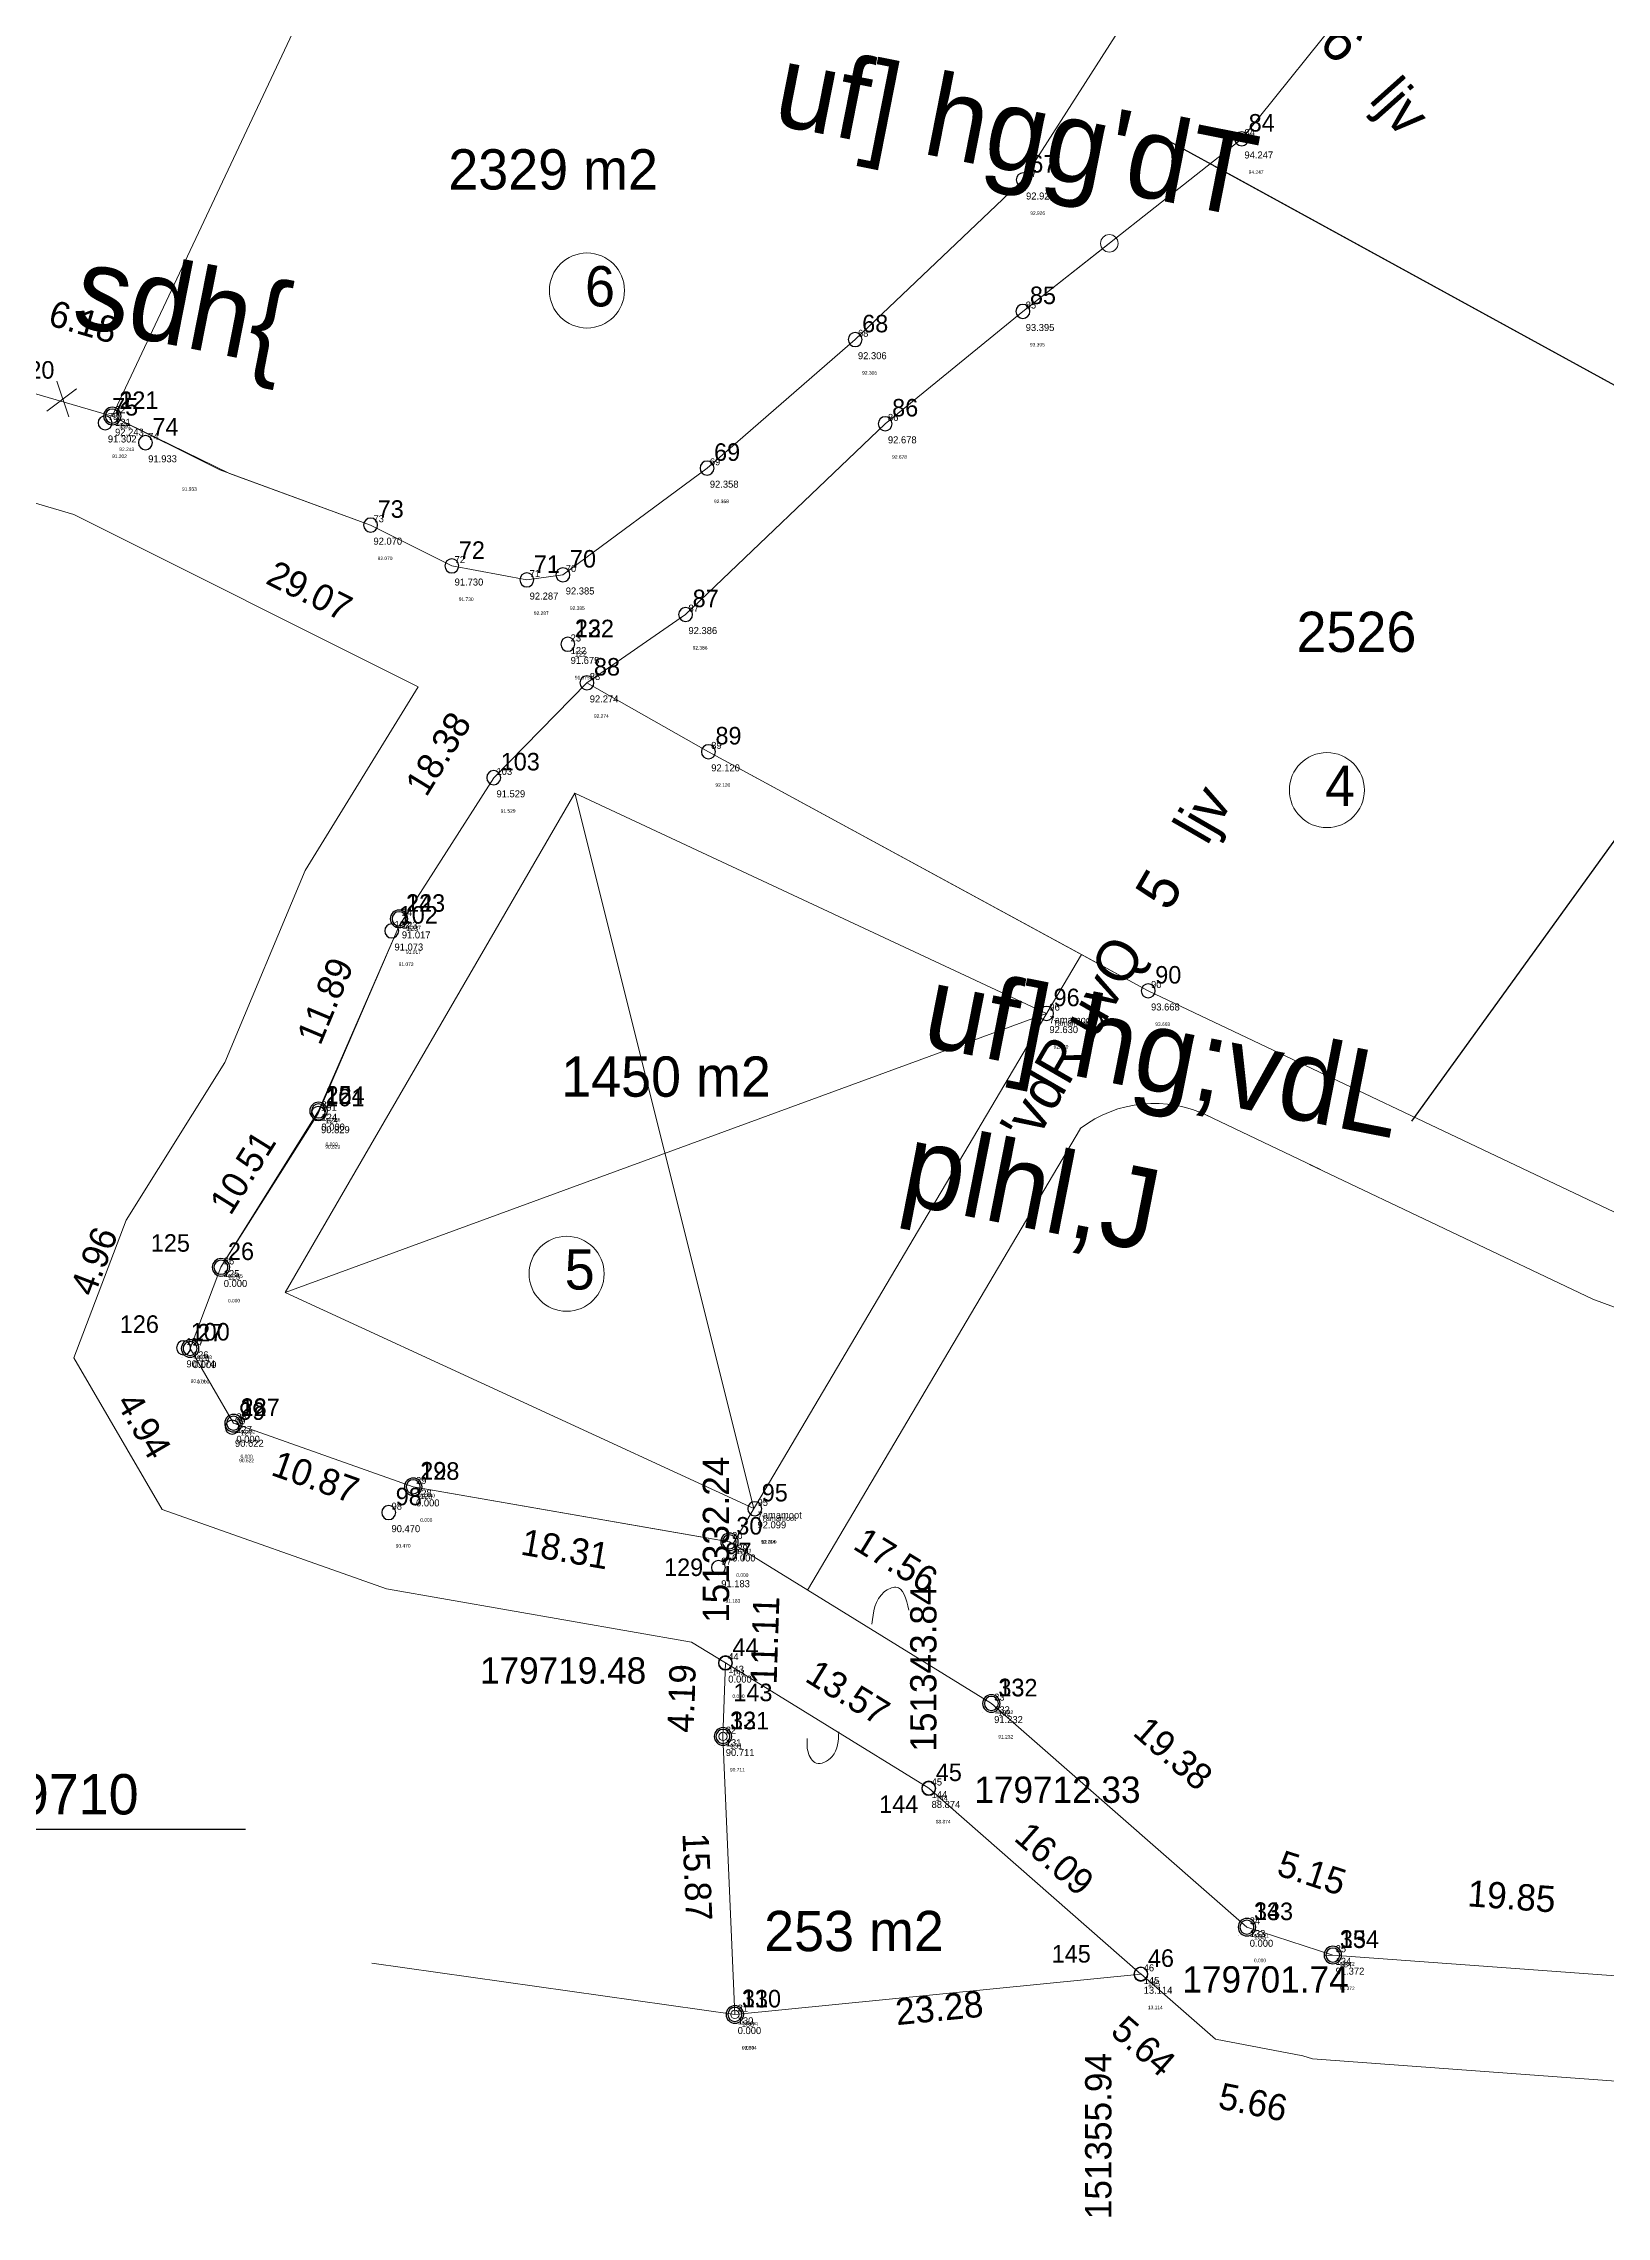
# Model space of a CAD drawing. Header units: metres. Extents: x 151242 to 151572, y 179622 to 180002.
# Drawn here: x 151293.3 to 151382.5, y 179687.9 to 179811.9 of the extents above; entities that cross this region are included whole.
import ezdxf

# ---------------------------------------------------------------- set-up
doc = ezdxf.new("R2010")
doc.units = ezdxf.units.M
doc.layers.get('0').update_dxf_attribs({"linetype": 'CONTINUOUS'})
for name, color, linetype in [('121', 7, 'CONTINUOUS'), ('122', 7, 'CONTINUOUS'), ('123', 7, 'CONTINUOUS'), ('124', 7, 'CONTINUOUS'), ('125', 7, 'CONTINUOUS'), ('126', 7, 'CONTINUOUS'), ('127', 7, 'CONTINUOUS'), ('128', 7, 'CONTINUOUS'), ('129', 7, 'CONTINUOUS'), ('130', 7, 'CONTINUOUS'), ('131', 7, 'CONTINUOUS'), ('132', 7, 'CONTINUOUS'), ('133', 7, 'CONTINUOUS'), ('134', 7, 'CONTINUOUS'), ('143', 7, 'CONTINUOUS'), ('144', 7, 'CONTINUOUS'), ('145', 7, 'CONTINUOUS'), ('7amamoot', 7, 'CONTINUOUS'), ('DIM', 12, 'CONTINUOUS'), ('DIM6', 2, 'CONTINUOUS'), ('FRAME', 7, 'CONTINUOUS'), ('LINE', 3, 'CONTINUOUS'), ('Point_Codes', 7, 'CONTINUOUS'), ('Point_Elevations', 7, 'CONTINUOUS'), ('Point_Names', 7, 'CONTINUOUS'), ('TEXT', 6, 'CONTINUOUS')]:
    doc.layers.add(name, color=color, linetype=linetype)
doc.styles.add('F1', font='f1.shx', dxfattribs={"height": 0.5})
doc.styles.add('MONOTEXT', font='txt')

# ---------------------------------------------------------------- blocks, each defined once
blk = doc.blocks.new('CIRCLE', base_point=(100, 100))
at = {"color": 0}
for start, end in [(90, 270), (270, 90)]:
    blk.add_arc((100, 100), 100, start, end, dxfattribs=at)
at = {"flags": 1}
for tag in ['NAME', 'FEATURE_CODE']:
    blk.add_attdef(tag, (0, 0), '', height=1, dxfattribs=at)

msp = doc.modelspace()

# ---------------------------------------------------------------- linework, layer by layer
at = {"color": 7}
msp.add_line((151285, 179710), (151304.86, 179710), dxfattribs=at)
for centre, start, end in [((151297.26, 179790.61, 92.24), 90, 270), ((151297.26, 179790.61, 92.24), 270, 90), ((151313.62, 179761.93, 91.02), 90, 270), ((151313.62, 179761.93, 91.02), 270, 90), ((151309.03, 179750.97, 91.34), 90, 270), ((151309.03, 179750.97, 91.34), 270, 90), ((151303.46, 179742.05, 90.45), 90, 270), ((151303.46, 179742.05, 90.45), 270, 90), ((151301.7, 179737.42, 90.8), 90, 270), ((151301.7, 179737.42, 90.8), 270, 90), ((151304.18, 179733.16, 90.88), 90, 270), ((151304.18, 179733.16, 90.88), 270, 90), ((151314.43, 179729.53, 91.44), 90, 270), ((151314.43, 179729.53, 91.44), 270, 90), ((151332.47, 179726.39, 91.37), 90, 270), ((151332.47, 179726.39, 91.37), 270, 90), ((151347.41, 179717.17, 91.23), 90, 270), ((151347.41, 179717.17, 91.23), 270, 90), ((151332.1, 179715.29, 90.71), 90, 270), ((151332.1, 179715.29, 90.71), 270, 90), ((151361.99, 179704.41, 91.22), 90, 270), ((151361.99, 179704.41, 91.22), 270, 90), ((151366.89, 179702.82, 91.37), 90, 270), ((151366.89, 179702.82, 91.37), 270, 90), ((151332.78, 179699.43, 90.54), 90, 270), ((151332.78, 179699.43, 90.54), 270, 90)]:
    msp.add_arc(centre, 0.5, start, end, dxfattribs=at)
at = {"layer": 'DIM', "color": 7, "lineweight": 0}
for p, q in [((151297.26, 179790.61), (151291.33, 179792.34)), ((151303.39, 179787.54), (151297.26, 179790.61)), ((151309.03, 179750.97), (151313.62, 179761.53)), ((151303.46, 179742.05), (151309.03, 179750.97)), ((151301.7, 179737.42), (151303.46, 179742.05)), ((151304.18, 179733.16), (151301.7, 179737.42)), ((151314.43, 179729.53), (151304.18, 179733.16)), ((151332.47, 179726.39), (151314.43, 179729.53)), ((151347.41, 179717.17), (151332.47, 179726.39)), ((151332.1, 179715.29), (151332.24, 179719.48)), ((151343.84, 179712.33), (151332.24, 179719.48)), ((151347.41, 179717.17, 91.23), (151361.99, 179704.41)), ((151332.78, 179699.43), (151332.1, 179715.29)), ((151343.84, 179712.33, 88.87), (151355.94, 179701.73, 13.11)), ((151366.89, 179702.82), (151361.99, 179704.41)), ((151361.99, 179704.41), (151361.99, 179704.41)), ((151361.99, 179704.41), (151361.99, 179704.41)), ((151366.89, 179702.82), (151366.4, 179702.77)), ((151386.69, 179701.37), (151366.89, 179702.82)), ((151355.94, 179701.73), (151332.78, 179699.43))]:
    msp.add_line(p, q, dxfattribs=at)
at = {"layer": 'DIM6', "color": 7, "lineweight": 0}
for p, q in [((151319.72, 179838.41, 91.3), (151297.26, 179790.61, 91.3)), ((151349.23, 179804.08, 91.3), (151358.95, 179819.29, 91.3)), ((151349.23, 179804.08, 91.3), (151358.95, 179819.29, 91.3)), ((151371.21, 179818.26, 94.25), (151361.69, 179806.42, 94.25)), ((151368.94, 179815.44, 94.25), (151361.69, 179806.42, 94.25)), ((151361.69, 179806.42, 94.25), (151349.21, 179796.58, 93.4)), ((151361.69, 179806.42, 94.25), (151349.21, 179796.58, 94.25)), ((151339.64, 179794.97, 91.3), (151349.23, 179804.08, 91.3)), ((151339.64, 179794.97, 91.3), (151349.23, 179804.08, 91.3)), ((151354.14, 179800.46, 94.94), (151349.21, 179796.58, 94.94)), ((151349.21, 179796.58, 93.4), (151341.35, 179790.17, 92.68)), ((151349.21, 179796.58, 94.94), (151341.35, 179790.17, 94.94)), ((151349.21, 179796.58, 94.25), (151341.35, 179790.17, 94.25)), ((151331.19, 179787.64, 91.3), (151339.64, 179794.97, 91.3)), ((151331.19, 179787.64, 91.3), (151339.64, 179794.97, 91.3)), ((151295.21, 179792.17), (151293.52, 179790.89)), ((151294.1, 179792.59), (151294.79, 179790.57)), ((151295.09, 179792.09), (151295.21, 179792.17)), ((151297.26, 179790.61, 91.3), (151297.26, 179790.61, 91.3)), ((151297.26, 179790.61, 91.3), (151297.26, 179790.61, 91.3)), ((151297.26, 179790.61, 91.3), (151297.26, 179790.61, 91.3)), ((151297.26, 179790.61, 91.3), (151303.95, 179787.34, 91.3)), ((151341.35, 179790.17, 92.68), (151329.97, 179779.29, 92.39)), ((151341.35, 179790.17, 94.94), (151329.97, 179779.29, 94.94)), ((151341.35, 179790.17, 94.25), (151329.97, 179779.29, 94.25)), ((151303.39, 179787.54, 91.3), (151312, 179784.39, 91.3)), ((151303.95, 179787.34, 91.3), (151312, 179784.39, 91.3)), ((151322.97, 179781.55, 91.3), (151331.19, 179787.64, 91.3)), ((151322.97, 179781.55, 91.3), (151331.19, 179787.64, 91.3)), ((151295.06, 179785), (151289.41, 179786.65)), ((151314.71, 179775.16), (151295.06, 179785)), ((151312, 179784.39, 91.3), (151316.63, 179782.06, 91.3)), ((151312, 179784.39, 91.3), (151316.63, 179782.06, 91.3)), ((151316.63, 179782.06, 91.3), (151320.91, 179781.26, 91.3)), ((151316.63, 179782.06, 91.3), (151320.91, 179781.26, 91.3)), ((151320.91, 179781.26, 91.3), (151322.97, 179781.55, 91.3)), ((151320.91, 179781.26, 91.3), (151322.97, 179781.55, 91.3)), ((151329.97, 179779.29, 92.39), (151324.34, 179775.39, 92.27)), ((151329.97, 179779.29, 94.94), (151324.34, 179775.39, 94.94)), ((151329.97, 179779.29, 94.25), (151324.34, 179775.39, 94.25)), ((151308.27, 179764.68), (151314.71, 179775.16)), ((151324.34, 179775.39, 92.27), (151319.02, 179769.98, 91.53)), ((151324.34, 179775.39, 92.68), (151319.02, 179769.98, 92.68)), ((151324.34, 179775.39, 92.27), (151331.27, 179771.46, 92.12)), ((151324.34, 179775.39, 94.94), (151331.27, 179771.46, 94.94)), ((151331.27, 179771.46, 92.68), (151324.34, 179775.39, 92.68)), ((151324.34, 179775.39, 94.25), (151331.27, 179771.46, 94.25)), ((151331.27, 179771.46, 92.12), (151356.36, 179757.82, 93.67)), ((151331.27, 179771.46, 94.94), (151352.55, 179759.89, 94.94)), ((151352.55, 179759.89, 92.68), (151331.27, 179771.46, 92.68)), ((151331.27, 179771.46, 94.25), (151356.36, 179757.82, 94.25)), ((151319.02, 179769.98, 91.53), (151313.62, 179761.53, 91.02)), ((151319.02, 179769.98, 92.68), (151313.62, 179761.53, 92.68)), ((151303.68, 179753.73), (151308.27, 179764.68)), ((151313.62, 179761.53, 92.68), (151309.01, 179750.82, 92.68)), ((151332.66, 179726.26, 92.68), (151352.55, 179759.89, 92.68)), ((151352.55, 179759.89, 94.94), (151356.36, 179757.82, 94.94)), ((151356.36, 179757.82, 93.67), (151383.68, 179744.85, 94.17)), ((151356.36, 179757.82, 94.94), (151383.68, 179744.85, 94.94)), ((151356.36, 179757.82, 94.25), (151383.68, 179744.85, 94.25)), ((151298.06, 179744.74), (151303.68, 179753.73)), ((151309.01, 179750.82, 92.68), (151303.46, 179742.05, 92.68)), ((151366.18, 179747.62, 97.69), (151359.64, 179750.75, 97.69)), ((151381.73, 179740.24), (151365.55, 179747.92)), ((151295.07, 179736.88), (151298.06, 179744.74)), ((151303.46, 179742.05, 92.68), (151301.7, 179737.42, 92.68)), ((151394.29, 179735.54), (151381.73, 179740.24)), ((151300.11, 179728.24), (151295.07, 179736.88)), ((151301.7, 179737.42, 92.68), (151304.18, 179733.16, 92.68)), ((151304.18, 179733.16, 92.68), (151314.43, 179729.53, 92.68)), ((151314.43, 179729.53, 92.68), (151332.46, 179726.39, 92.68)), ((151312.9, 179723.7), (151300.11, 179728.24)), ((151332.46, 179726.39, 92.68), (151332.66, 179726.26, 92.68)), ((151330.3, 179720.67), (151312.9, 179723.7)), ((151332.24, 179719.48), (151330.3, 179720.67))]:
    msp.add_line(p, q, dxfattribs=at)
at = {"layer": 'DIM6', "color": 7}
for p, q in [((151357.38, 179806.38, 94.94), (151411.98, 179776.48, -0.73)), ((151360.08, 179804.9, 28.52), (151396.45, 179784.98, 28.52)), ((151396.69, 179785.42, 28.52), (151371.37, 179750.39, 93.92))]:
    msp.add_line(p, q, dxfattribs=at)
at = {"layer": 'DIM6', "color": 7, "lineweight": 0}
for centre, radius in [((151354.14, 179800.46, 96.48), 0.5), ((151324.34, 179797.77), 2.14), ((151366.55, 179769.27), 2.14), ((151323.18, 179741.68), 2.14), ((151332.24, 179719.48), 0.371), ((151343.84, 179712.33), 0.371), ((151355.94, 179701.74, 9.45), 0.371)]:
    msp.add_circle(centre, radius, dxfattribs=at)
msp.add_arc((151356.71, 179744.44, 97.69), 6.96, 63.7646, 127.3723, dxfattribs=at)
for points in [[(151342.71, 179722.49), (151341.96, 179723.81), (151341.3, 179723.53), (151340.59, 179721.69)], [(151338.7, 179715.56), (151338.32, 179714.14), (151337.42, 179713.76), (151336.95, 179714.42), (151336.9, 179715.18)]]:
    msp.add_spline(points, degree=3, dxfattribs=at)
at = {"layer": 'LINE', "color": 7, "lineweight": 0}
for p, q in [((151332.78, 179699.43), (151312.06, 179702.36)), ((151355.94, 179701.74, 9.45), (151360.19, 179698.02, -13.43)), ((151365.17, 179697.07), (151360.19, 179698.02)), ((151365.73, 179696.89), (151365.17, 179697.07)), ((151386.06, 179695.4), (151365.73, 179696.89))]:
    msp.add_line(p, q, dxfattribs=at)
for centre in [(151332.1, 179715.29, 90.71), (151332.78, 179699.43, 90.54)]:
    msp.add_circle(centre, 0.24, dxfattribs=at)
at = {"layer": 'TEXT', "color": 7, "lineweight": 0}
for p, q in [((151323.65, 179769.1, 92.32), (151307.12, 179740.61, 91.36)), ((151323.65, 179769.1, 92.32), (151350.56, 179756.53, 92.63)), ((151333.86, 179728.29, 92.21), (151323.65, 179769.1, 92.32)), ((151352.55, 179759.89, 92.68), (151332.66, 179726.26, 92.18)), ((151350.56, 179756.53, 92.63), (151307.12, 179740.61, 91.36)), ((151352.49, 179749.97, 92.57), (151336.92, 179723.64, 92.18)), ((151307.12, 179740.61, 91.36), (151333.86, 179728.29, 92.21))]:
    msp.add_line(p, q, dxfattribs=at)

# ---------------------------------------------------------------- block references
at = {"color": 7}
ref = msp.add_blockref('CIRCLE', (151361.69, 179806.42, 94.25), dxfattribs=dict(at, xscale=0.003999999986262992, yscale=0.003999999986262992, zscale=0.003999999986262992))
ref.add_attrib('NAME', '84', (151361.85, 179806.58, 94.25), dxfattribs={"height": 0.4})
ref.add_attrib('ELEVATION', '94.247', (151361.85, 179805.3, 94.25), dxfattribs={"height": 0.4})
ref = msp.add_blockref('CIRCLE', (151349.23, 179804.08, 92.93), dxfattribs=dict(at, xscale=0.003999999986262992, yscale=0.003999999986262992, zscale=0.003999999986262992))
ref.add_attrib('NAME', '67', (151349.39, 179804.24, 92.93), dxfattribs={"height": 0.4})
ref.add_attrib('ELEVATION', '92.926', (151349.39, 179802.96, 92.93), dxfattribs={"height": 0.4})
ref = msp.add_blockref('CIRCLE', (151349.21, 179796.58, 93.4), dxfattribs=dict(at, xscale=0.003999999986262992, yscale=0.003999999986262992, zscale=0.003999999986262992))
ref.add_attrib('NAME', '85', (151349.37, 179796.74, 93.4), dxfattribs={"height": 0.4})
ref.add_attrib('ELEVATION', '93.395', (151349.37, 179795.46, 93.4), dxfattribs={"height": 0.4})
ref = msp.add_blockref('CIRCLE', (151339.64, 179794.97, 92.31), dxfattribs=dict(at, xscale=0.003999999986262992, yscale=0.003999999986262992, zscale=0.003999999986262992))
ref.add_attrib('NAME', '68', (151339.8, 179795.13, 92.31), dxfattribs={"height": 0.4})
ref.add_attrib('ELEVATION', '92.306', (151339.8, 179793.85, 92.31), dxfattribs={"height": 0.4})
ref = msp.add_blockref('CIRCLE', (151296.85, 179790.22, 91.3), dxfattribs=dict(at, xscale=0.003999999986262992, yscale=0.003999999986262992, zscale=0.003999999986262992))
ref.add_attrib('NAME', '75', (151297.01, 179790.38, 91.3), dxfattribs={"height": 0.4})
ref.add_attrib('ELEVATION', '91.302', (151297.01, 179789.1, 91.3), dxfattribs={"height": 0.4})
ref = msp.add_blockref('CIRCLE', (151299.15, 179789.09, 91.93), dxfattribs=dict(at, xscale=0.003999999986262992, yscale=0.003999999986262992, zscale=0.003999999986262992))
ref.add_attrib('NAME', '74', (151299.31, 179789.25, 91.93), dxfattribs={"height": 0.4})
ref.add_attrib('ELEVATION', '91.933', (151299.31, 179787.97, 91.93), dxfattribs={"height": 0.4})
ref = msp.add_blockref('CIRCLE', (151341.35, 179790.17, 92.68), dxfattribs=dict(at, xscale=0.003999999986262992, yscale=0.003999999986262992, zscale=0.003999999986262992))
ref.add_attrib('NAME', '86', (151341.51, 179790.33, 92.68), dxfattribs={"height": 0.4})
ref.add_attrib('ELEVATION', '92.678', (151341.51, 179789.05, 92.68), dxfattribs={"height": 0.4})
ref = msp.add_blockref('CIRCLE', (151331.19, 179787.64, 92.36), dxfattribs=dict(at, xscale=0.003999999986262992, yscale=0.003999999986262992, zscale=0.003999999986262992))
ref.add_attrib('NAME', '69', (151331.35, 179787.8, 92.36), dxfattribs={"height": 0.4})
ref.add_attrib('ELEVATION', '92.358', (151331.35, 179786.52, 92.36), dxfattribs={"height": 0.4})
ref = msp.add_blockref('CIRCLE', (151312, 179784.39, 92.07), dxfattribs=dict(at, xscale=0.003999999986262992, yscale=0.003999999986262992, zscale=0.003999999986262992))
ref.add_attrib('NAME', '73', (151312.16, 179784.55, 92.07), dxfattribs={"height": 0.4})
ref.add_attrib('ELEVATION', '92.070', (151312.16, 179783.27, 92.07), dxfattribs={"height": 0.4})
ref = msp.add_blockref('CIRCLE', (151316.63, 179782.06, 91.73), dxfattribs=dict(at, xscale=0.003999999986262992, yscale=0.003999999986262992, zscale=0.003999999986262992))
ref.add_attrib('NAME', '72', (151316.79, 179782.22, 91.73), dxfattribs={"height": 0.4})
ref.add_attrib('ELEVATION', '91.730', (151316.79, 179780.94, 91.73), dxfattribs={"height": 0.4})
ref = msp.add_blockref('CIRCLE', (151322.97, 179781.55, 92.38), dxfattribs=dict(at, xscale=0.003999999986262992, yscale=0.003999999986262992, zscale=0.003999999986262992))
ref.add_attrib('NAME', '70', (151323.13, 179781.71, 92.38), dxfattribs={"height": 0.4})
ref.add_attrib('ELEVATION', '92.385', (151323.13, 179780.43, 92.38), dxfattribs={"height": 0.4})
ref = msp.add_blockref('CIRCLE', (151320.91, 179781.26, 92.29), dxfattribs=dict(at, xscale=0.003999999986262992, yscale=0.003999999986262992, zscale=0.003999999986262992))
ref.add_attrib('NAME', '71', (151321.07, 179781.42, 92.29), dxfattribs={"height": 0.4})
ref.add_attrib('ELEVATION', '92.287', (151321.07, 179780.14, 92.29), dxfattribs={"height": 0.4})
ref = msp.add_blockref('CIRCLE', (151329.97, 179779.29, 92.39), dxfattribs=dict(at, xscale=0.003999999986262992, yscale=0.003999999986262992, zscale=0.003999999986262992))
ref.add_attrib('NAME', '87', (151330.13, 179779.45, 92.39), dxfattribs={"height": 0.4})
ref.add_attrib('ELEVATION', '92.386', (151330.13, 179778.17, 92.39), dxfattribs={"height": 0.4})
ref = msp.add_blockref('CIRCLE', (151324.34, 179775.39, 92.27), dxfattribs=dict(at, xscale=0.003999999986262992, yscale=0.003999999986262992, zscale=0.003999999986262992))
ref.add_attrib('NAME', '88', (151324.5, 179775.55, 92.27), dxfattribs={"height": 0.4})
ref.add_attrib('ELEVATION', '92.274', (151324.5, 179774.27, 92.27), dxfattribs={"height": 0.4})
ref = msp.add_blockref('CIRCLE', (151331.27, 179771.46, 92.12), dxfattribs=dict(at, xscale=0.003999999986262992, yscale=0.003999999986262992, zscale=0.003999999986262992))
ref.add_attrib('NAME', '89', (151331.43, 179771.62, 92.12), dxfattribs={"height": 0.4})
ref.add_attrib('ELEVATION', '92.120', (151331.43, 179770.34, 92.12), dxfattribs={"height": 0.4})
ref = msp.add_blockref('CIRCLE', (151319.02, 179769.98, 91.53), dxfattribs=dict(at, xscale=0.003999999986262992, yscale=0.003999999986262992, zscale=0.003999999986262992))
ref.add_attrib('NAME', '103', (151319.18, 179770.14, 91.53), dxfattribs={"height": 0.4})
ref.add_attrib('ELEVATION', '91.529', (151319.18, 179768.86, 91.53), dxfattribs={"height": 0.4})
ref = msp.add_blockref('CIRCLE', (151313.2, 179761.24, 91.07), dxfattribs=dict(at, xscale=0.003999999986262992, yscale=0.003999999986262992, zscale=0.003999999986262992))
ref.add_attrib('NAME', '102', (151313.36, 179761.4, 91.07), dxfattribs={"height": 0.4})
ref.add_attrib('ELEVATION', '91.073', (151313.36, 179760.12, 91.07), dxfattribs={"height": 0.4})
ref = msp.add_blockref('CIRCLE', (151356.36, 179757.82, 93.67), dxfattribs=dict(at, xscale=0.003999999986262992, yscale=0.003999999986262992, zscale=0.003999999986262992))
ref.add_attrib('NAME', '90', (151356.52, 179757.98, 93.67), dxfattribs={"height": 0.4})
ref.add_attrib('ELEVATION', '93.668', (151356.52, 179756.7, 93.67), dxfattribs={"height": 0.4})
ref = msp.add_blockref('CIRCLE', (151309.01, 179750.82, 90.83), dxfattribs=dict(at, xscale=0.003999999986262992, yscale=0.003999999986262992, zscale=0.003999999986262992))
ref.add_attrib('NAME', '101', (151309.17, 179750.98, 90.83), dxfattribs={"height": 0.4})
ref.add_attrib('ELEVATION', '90.829', (151309.17, 179749.7, 90.83), dxfattribs={"height": 0.4})
ref = msp.add_blockref('CIRCLE', (151301.33, 179737.46, 90.17), dxfattribs=dict(at, xscale=0.003999999986262992, yscale=0.003999999986262992, zscale=0.003999999986262992))
ref.add_attrib('NAME', '100', (151301.49, 179737.62, 90.17), dxfattribs={"height": 0.4})
ref.add_attrib('ELEVATION', '90.174', (151301.49, 179736.34, 90.17), dxfattribs={"height": 0.4})
ref = msp.add_blockref('CIRCLE', (151304.1, 179732.93, 90.62), dxfattribs=dict(at, xscale=0.003999999986262992, yscale=0.003999999986262992, zscale=0.003999999986262992))
ref.add_attrib('NAME', '99', (151304.26, 179733.09, 90.62), dxfattribs={"height": 0.4})
ref.add_attrib('ELEVATION', '90.622', (151304.26, 179731.81, 90.62), dxfattribs={"height": 0.4})
ref = msp.add_blockref('CIRCLE', (151313.03, 179728.06, 90.47), dxfattribs=dict(at, xscale=0.003999999986262992, yscale=0.003999999986262992, zscale=0.003999999986262992))
ref.add_attrib('NAME', '98', (151313.19, 179728.22, 90.47), dxfattribs={"height": 0.4})
ref.add_attrib('ELEVATION', '90.470', (151313.19, 179726.94, 90.47), dxfattribs={"height": 0.4})
ref = msp.add_blockref('CIRCLE', (151331.84, 179724.92, 91.18), dxfattribs=dict(at, xscale=0.003999999986262992, yscale=0.003999999986262992, zscale=0.003999999986262992))
ref.add_attrib('NAME', '97', (151332, 179725.08, 91.18), dxfattribs={"height": 0.4})
ref.add_attrib('ELEVATION', '91.183', (151332, 179723.8, 91.18), dxfattribs={"height": 0.4})
at = {"layer": '121', "color": 7}
ref = msp.add_blockref('CIRCLE', (151297.26, 179790.61, 92.24), dxfattribs=dict(at, xscale=0.003999999986262992, yscale=0.003999999986262992, zscale=0.003999999986262992))
ref.add_attrib('NAME', '22', (151297.42, 179790.77, 92.24), dxfattribs={"layer": '0', "height": 0.4})
ref.add_attrib('FEATURE_CODE', '121', (151297.42, 179790.05, 92.24), dxfattribs={"layer": '0', "height": 0.4})
ref.add_attrib('ELEVATION', '92.243', (151297.42, 179789.49, 92.24), dxfattribs={"layer": '0', "height": 0.4})
at = {"layer": '122', "color": 7}
ref = msp.add_blockref('CIRCLE', (151323.25, 179777.59, 91.67), dxfattribs=dict(at, xscale=0.003999999986262992, yscale=0.003999999986262992, zscale=0.003999999986262992))
ref.add_attrib('NAME', '23', (151323.41, 179777.75, 91.67), dxfattribs={"layer": '0', "height": 0.4})
ref.add_attrib('FEATURE_CODE', '122', (151323.41, 179777.03, 91.67), dxfattribs={"layer": '0', "height": 0.4})
ref.add_attrib('ELEVATION', '91.675', (151323.41, 179776.47, 91.67), dxfattribs={"layer": '0', "height": 0.4})
at = {"layer": '123', "color": 7}
ref = msp.add_blockref('CIRCLE', (151313.62, 179761.93, 91.02), dxfattribs=dict(at, xscale=0.003999999986262992, yscale=0.003999999986262992, zscale=0.003999999986262992))
ref.add_attrib('NAME', '24', (151313.78, 179762.09, 91.02), dxfattribs={"layer": '0', "height": 0.4})
ref.add_attrib('FEATURE_CODE', '123', (151313.78, 179761.37, 91.02), dxfattribs={"layer": '0', "height": 0.4})
ref.add_attrib('ELEVATION', '91.017', (151313.78, 179760.81, 91.02), dxfattribs={"layer": '0', "height": 0.4})
at = {"layer": '124', "color": 7}
ref = msp.add_blockref('CIRCLE', (151309.03, 179750.97), dxfattribs=dict(at, xscale=0.003999999986262992, yscale=0.003999999986262992, zscale=0.003999999986262992))
ref.add_attrib('NAME', '25', (151309.19, 179751.13), dxfattribs={"layer": '0', "height": 0.4})
ref.add_attrib('FEATURE_CODE', '124', (151309.19, 179750.41), dxfattribs={"layer": '0', "height": 0.4})
ref.add_attrib('ELEVATION', '0.000', (151309.19, 179749.85), dxfattribs={"layer": '0', "height": 0.4})
at = {"layer": '125', "color": 7}
ref = msp.add_blockref('CIRCLE', (151303.46, 179742.05), dxfattribs=dict(at, xscale=0.003999999986262992, yscale=0.003999999986262992, zscale=0.003999999986262992))
ref.add_attrib('NAME', '26', (151303.62, 179742.21), dxfattribs={"layer": '0', "height": 0.4})
ref.add_attrib('FEATURE_CODE', '125', (151303.62, 179741.49), dxfattribs={"layer": '0', "height": 0.4})
ref.add_attrib('ELEVATION', '0.000', (151303.62, 179740.93), dxfattribs={"layer": '0', "height": 0.4})
at = {"layer": '126', "color": 7}
ref = msp.add_blockref('CIRCLE', (151301.7, 179737.42), dxfattribs=dict(at, xscale=0.003999999986262992, yscale=0.003999999986262992, zscale=0.003999999986262992))
ref.add_attrib('NAME', '27', (151301.86, 179737.58), dxfattribs={"layer": '0', "height": 0.4})
ref.add_attrib('FEATURE_CODE', '126', (151301.86, 179736.86), dxfattribs={"layer": '0', "height": 0.4})
ref.add_attrib('ELEVATION', '0.000', (151301.86, 179736.3), dxfattribs={"layer": '0', "height": 0.4})
at = {"layer": '127', "color": 7}
ref = msp.add_blockref('CIRCLE', (151304.18, 179733.16), dxfattribs=dict(at, xscale=0.003999999986262992, yscale=0.003999999986262992, zscale=0.003999999986262992))
ref.add_attrib('NAME', '28', (151304.34, 179733.32), dxfattribs={"layer": '0', "height": 0.4})
ref.add_attrib('FEATURE_CODE', '127', (151304.34, 179732.6), dxfattribs={"layer": '0', "height": 0.4})
ref.add_attrib('ELEVATION', '0.000', (151304.34, 179732.04), dxfattribs={"layer": '0', "height": 0.4})
at = {"layer": '128', "color": 7}
ref = msp.add_blockref('CIRCLE', (151314.43, 179729.53), dxfattribs=dict(at, xscale=0.003999999986262992, yscale=0.003999999986262992, zscale=0.003999999986262992))
ref.add_attrib('NAME', '29', (151314.59, 179729.69), dxfattribs={"layer": '0', "height": 0.4})
ref.add_attrib('FEATURE_CODE', '128', (151314.59, 179728.97), dxfattribs={"layer": '0', "height": 0.4})
ref.add_attrib('ELEVATION', '0.000', (151314.59, 179728.41), dxfattribs={"layer": '0', "height": 0.4})
at = {"layer": '129', "color": 7}
ref = msp.add_blockref('CIRCLE', (151332.46, 179726.39), dxfattribs=dict(at, xscale=0.003999999986262992, yscale=0.003999999986262992, zscale=0.003999999986262992))
ref.add_attrib('NAME', '30', (151332.62, 179726.55), dxfattribs={"layer": '0', "height": 0.4})
ref.add_attrib('FEATURE_CODE', '129', (151332.62, 179725.83), dxfattribs={"layer": '0', "height": 0.4})
ref.add_attrib('ELEVATION', '0.000', (151332.62, 179725.27), dxfattribs={"layer": '0', "height": 0.4})
at = {"layer": '130', "color": 7}
ref = msp.add_blockref('CIRCLE', (151332.78, 179699.43), dxfattribs=dict(at, xscale=0.003999999986262992, yscale=0.003999999986262992, zscale=0.003999999986262992))
ref.add_attrib('NAME', '31', (151332.94, 179699.59), dxfattribs={"layer": '0', "height": 0.4})
ref.add_attrib('FEATURE_CODE', '130', (151332.94, 179698.87), dxfattribs={"layer": '0', "height": 0.4})
ref.add_attrib('ELEVATION', '0.000', (151332.94, 179698.31), dxfattribs={"layer": '0', "height": 0.4})
at = {"layer": '131', "color": 7}
ref = msp.add_blockref('CIRCLE', (151332.1, 179715.29, 90.71), dxfattribs=dict(at, xscale=0.003999999986262992, yscale=0.003999999986262992, zscale=0.003999999986262992))
ref.add_attrib('NAME', '32', (151332.26, 179715.45, 90.71), dxfattribs={"layer": '0', "height": 0.4})
ref.add_attrib('FEATURE_CODE', '131', (151332.26, 179714.73, 90.71), dxfattribs={"layer": '0', "height": 0.4})
ref.add_attrib('ELEVATION', '90.711', (151332.26, 179714.17, 90.71), dxfattribs={"layer": '0', "height": 0.4})
at = {"layer": '132', "color": 7}
ref = msp.add_blockref('CIRCLE', (151347.41, 179717.17, 91.23), dxfattribs=dict(at, xscale=0.003999999986262992, yscale=0.003999999986262992, zscale=0.003999999986262992))
ref.add_attrib('NAME', '33', (151347.57, 179717.33, 91.23), dxfattribs={"layer": '0', "height": 0.4})
ref.add_attrib('FEATURE_CODE', '132', (151347.57, 179716.61, 91.23), dxfattribs={"layer": '0', "height": 0.4})
ref.add_attrib('ELEVATION', '91.232', (151347.57, 179716.05, 91.23), dxfattribs={"layer": '0', "height": 0.4})
at = {"layer": '133', "color": 7}
ref = msp.add_blockref('CIRCLE', (151361.99, 179704.41), dxfattribs=dict(at, xscale=0.003999999986262992, yscale=0.003999999986262992, zscale=0.003999999986262992))
ref.add_attrib('NAME', '34', (151362.15, 179704.57), dxfattribs={"layer": '0', "height": 0.4})
ref.add_attrib('FEATURE_CODE', '133', (151362.15, 179703.85), dxfattribs={"layer": '0', "height": 0.4})
ref.add_attrib('ELEVATION', '0.000', (151362.15, 179703.29), dxfattribs={"layer": '0', "height": 0.4})
at = {"layer": '134', "color": 7}
ref = msp.add_blockref('CIRCLE', (151366.89, 179702.82, 91.37), dxfattribs=dict(at, xscale=0.003999999986262992, yscale=0.003999999986262992, zscale=0.003999999986262992))
ref.add_attrib('NAME', '35', (151367.05, 179702.98, 91.37), dxfattribs={"layer": '0', "height": 0.4})
ref.add_attrib('FEATURE_CODE', '134', (151367.05, 179702.26, 91.37), dxfattribs={"layer": '0', "height": 0.4})
ref.add_attrib('ELEVATION', '91.372', (151367.05, 179701.7, 91.37), dxfattribs={"layer": '0', "height": 0.4})
at = {"layer": '143', "color": 7}
ref = msp.add_blockref('CIRCLE', (151332.24, 179719.48), dxfattribs=dict(at, xscale=0.003999999986262992, yscale=0.003999999986262992, zscale=0.003999999986262992))
ref.add_attrib('NAME', '44', (151332.4, 179719.64), dxfattribs={"layer": '0', "height": 0.4})
ref.add_attrib('FEATURE_CODE', '143', (151332.4, 179718.92), dxfattribs={"layer": '0', "height": 0.4})
ref.add_attrib('ELEVATION', '0.000', (151332.4, 179718.36), dxfattribs={"layer": '0', "height": 0.4})
at = {"layer": '144', "color": 7}
ref = msp.add_blockref('CIRCLE', (151343.84, 179712.33, 88.87), dxfattribs=dict(at, xscale=0.003999999986262992, yscale=0.003999999986262992, zscale=0.003999999986262992))
ref.add_attrib('NAME', '45', (151344, 179712.49, 88.87), dxfattribs={"layer": '0', "height": 0.4})
ref.add_attrib('FEATURE_CODE', '144', (151344, 179711.77, 88.87), dxfattribs={"layer": '0', "height": 0.4})
ref.add_attrib('ELEVATION', '88.874', (151344, 179711.21, 88.87), dxfattribs={"layer": '0', "height": 0.4})
at = {"layer": '145', "color": 7}
ref = msp.add_blockref('CIRCLE', (151355.94, 179701.73, 13.11), dxfattribs=dict(at, xscale=0.003999999986262992, yscale=0.003999999986262992, zscale=0.003999999986262992))
ref.add_attrib('NAME', '46', (151356.1, 179701.89, 13.11), dxfattribs={"layer": '0', "height": 0.4})
ref.add_attrib('FEATURE_CODE', '145', (151356.1, 179701.17, 13.11), dxfattribs={"layer": '0', "height": 0.4})
ref.add_attrib('ELEVATION', '13.114', (151356.1, 179700.61, 13.11), dxfattribs={"layer": '0', "height": 0.4})
at = {"layer": '7amamoot', "color": 7}
ref = msp.add_blockref('CIRCLE', (151350.56, 179756.53, 92.63), dxfattribs=dict(at, xscale=0.003999999986262992, yscale=0.003999999986262992, zscale=0.003999999986262992))
ref.add_attrib('NAME', '96', (151350.72, 179756.69, 92.63), dxfattribs={"layer": '0', "height": 0.4})
ref.add_attrib('FEATURE_CODE', '7amamoot', (151350.72, 179755.97, 92.63), dxfattribs={"layer": '0', "height": 0.4})
ref.add_attrib('ELEVATION', '92.630', (151350.72, 179755.41, 92.63), dxfattribs={"layer": '0', "height": 0.4})
ref = msp.add_blockref('CIRCLE', (151333.91, 179728.28, 92.1), dxfattribs=dict(at, xscale=0.003999999986262992, yscale=0.003999999986262992, zscale=0.003999999986262992))
ref.add_attrib('NAME', '95', (151334.07, 179728.44, 92.1), dxfattribs={"layer": '0', "height": 0.4})
ref.add_attrib('FEATURE_CODE', '7amamoot', (151334.07, 179727.72, 92.1), dxfattribs={"layer": '0', "height": 0.4})
ref.add_attrib('ELEVATION', '92.099', (151334.07, 179727.16, 92.1), dxfattribs={"layer": '0', "height": 0.4})

# ---------------------------------------------------------------- texts
at = {"color": 7, "flags": 1}
for tag, p in [('NAME', (151296.76, 179790.11, 92.24)), ('FEATURE_CODE', (151296.76, 179790.11, 92.24)), ('NAME', (151313.12, 179761.43, 91.02)), ('FEATURE_CODE', (151313.12, 179761.43, 91.02)), ('NAME', (151308.53, 179750.47, 91.34)), ('FEATURE_CODE', (151308.53, 179750.47, 91.34)), ('NAME', (151302.96, 179741.55, 90.45)), ('FEATURE_CODE', (151302.96, 179741.55, 90.45)), ('NAME', (151301.2, 179736.92, 90.8)), ('FEATURE_CODE', (151301.2, 179736.92, 90.8)), ('NAME', (151303.68, 179732.66, 90.88)), ('FEATURE_CODE', (151303.68, 179732.66, 90.88)), ('NAME', (151313.93, 179729.03, 91.44)), ('FEATURE_CODE', (151313.93, 179729.03, 91.44)), ('NAME', (151331.97, 179725.89, 91.37)), ('FEATURE_CODE', (151331.97, 179725.89, 91.37)), ('NAME', (151346.91, 179716.67, 91.23)), ('FEATURE_CODE', (151346.91, 179716.67, 91.23)), ('NAME', (151331.6, 179714.79, 90.71)), ('FEATURE_CODE', (151331.6, 179714.79, 90.71)), ('NAME', (151361.49, 179703.91, 91.22)), ('FEATURE_CODE', (151361.49, 179703.91, 91.22)), ('NAME', (151366.39, 179702.32, 91.37)), ('FEATURE_CODE', (151366.39, 179702.32, 91.37)), ('NAME', (151332.28, 179698.93, 90.54)), ('FEATURE_CODE', (151332.28, 179698.93, 90.54))]:
    msp.add_attdef(tag, p, '', height=0.005, dxfattribs=at)
at = {"layer": 'DIM6', "color": 7, "lineweight": 0, "char_height": 1.5, "attachment_point": 5}
for s, insert, rotation in [('\\A1;6.18', (151295.61, 179795.98), 343.7105), ('\\A1;29.07', (151308.52, 179780.63), 333.387), ('\\A1;18.38', (151315.86, 179771.35), 58.401), ('\\A1;11.89', (151309.41, 179757.25), 67.3004), ('\\A1;10.51', (151304.71, 179747.47), 58.0022), ('\\A1;4.96', (151296.22, 179742.4), 69.1301), ('\\A1;4.94', (151299.06, 179733.03), 300.2538), ('\\A1;10.87', (151308.86, 179730.08), 340.4861), ('\\A1;151332.24', (151331.71, 179726.51), 90), ('\\A1;18.31', (151323.1, 179725.97), 350.127), ('\\A1;17.56', (151341.97, 179725.34), 328.3461), ('\\A1;151343.84', (151343.54, 179719.16), 90), ('\\A1;11.11', (151334.49, 179720.77), 88.1354), ('\\A1;4.19', (151329.75, 179717.46), 88.1354), ('\\A1;13.57', (151339.23, 179717.79), 328.3461), ('\\A1;19.38', (151357.79, 179714.32), 318.8073), ('\\A1;16.09', (151351.01, 179708.31), 318.8073), ('\\A1;15.87', (151330.63, 179707.28), 272.4301), ('\\A1;5.15', (151365.7, 179707.5), 341.9883), ('\\A1;19.85', (151377.09, 179706.16), 355.8107), ('\\A1;23.28', (151344.44, 179699.8), 5.6681), ('\\A1;5.64', (151356.09, 179697.62), 318.8073), ('\\A1;151355.94', (151353.52, 179692.49), 90), ('\\A1;5.66', (151362.34, 179694.42), 348.4714)]:
    msp.add_mtext(s, dxfattribs=dict(at, insert=insert, rotation=rotation))
for s, insert in [('\\A1;179719.48', (151322.98, 179719.04)), ('\\A1;179712.33', (151351.18, 179712.24)), ('\\A1;179701.74', (151363.05, 179701.42))]:
    msp.add_mtext(s, dxfattribs=dict(at, insert=insert))
at = {"layer": 'FRAME', "color": 7, "style": 'F1'}
for s, height, rotation, p in [("'vdR uvQ   6   ljv", 2.3438, 311.7445, (151355.74, 179823.35)), ("uf] hgg'dT", 4.687, 348.85, (151334.82, 179807.28, -62.34)), ('sdh{', 4.687, 348.85, (151294.84, 179795.81)), ("'vdR uvQ   5   ljv", 2.3437, 59.9405, (151349.82, 179748.95)), ('uf] hg;vdL', 4.687, 348.85, (151343.32, 179754.72)), ('plhl,J', 4.687, 348.85, (151342.08, 179745.74))]:
    msp.add_text(s, height=height, rotation=rotation, dxfattribs=at).set_placement(p)
at = {"layer": 'Point_Codes', "color": 7, "style": 'MONOTEXT'}
for s, p in [('seaj', (151297.66, 179790.01, 92.24)), ('cr', (151332.5, 179714.69, 90.71)), ('5azooq', (151333.18, 179698.83, 90.54))]:
    msp.add_text(s, height=0.2, dxfattribs=at).set_placement(p)
at = {"layer": 'Point_Codes', "color": 7, "char_height": 0.3, "attachment_point": 1, "style": 'MONOTEXT'}
for s, insert in [('121', (151297.66, 179790.21, 92.24)), ('122', (151323.65, 179777.19, 91.67)), ('123', (151314.02, 179761.53, 91.02)), ('7amamoot', (151350.96, 179756.13, 92.63)), ('124', (151309.43, 179750.57)), ('125', (151303.86, 179741.65)), ('126', (151302.1, 179737.02)), ('127', (151304.58, 179732.76)), ('128', (151314.83, 179729.13)), ('7amamoot', (151334.31, 179727.88, 92.1)), ('129', (151332.86, 179725.99)), ('143', (151332.64, 179719.08)), ('132', (151347.81, 179716.77, 91.23)), ('131', (151332.5, 179714.89, 90.71)), ('144', (151344.24, 179711.93, 88.87)), ('133', (151362.39, 179704.01)), ('134', (151367.29, 179702.42, 91.37)), ('145', (151356.34, 179701.33, 13.11)), ('130', (151333.18, 179699.03))]:
    msp.add_mtext(s, dxfattribs=dict(at, insert=insert))
at = {"layer": 'Point_Elevations', "color": 7, "style": 'MONOTEXT'}
for s, p in [('92.243', (151297.66, 179788.61, 92.24)), ('91.017', (151314.02, 179761.33, 91.02)), ('91.336', (151309.43, 179750.37, 91.34)), ('90.455', (151303.86, 179741.45, 90.45)), ('90.798', (151302.1, 179736.82, 90.8)), ('90.882', (151304.58, 179732.56, 90.88)), ('91.440', (151314.83, 179728.93, 91.44)), ('92.214', (151334.26, 179726.29, 92.21)), ('91.373', (151332.87, 179725.79, 91.37)), ('91.232', (151347.81, 179716.57, 91.23)), ('90.711', (151332.5, 179713.29, 90.71)), ('91.221', (151362.39, 179703.81, 91.22)), ('91.372', (151367.29, 179702.22, 91.37)), ('90.544', (151333.18, 179697.43, 90.54))]:
    msp.add_text(s, height=0.2, dxfattribs=at).set_placement(p)
at = {"layer": 'Point_Elevations', "color": 7, "char_height": 0.2, "attachment_point": 1, "style": 'MONOTEXT'}
for s, insert in [('94.247', (151362.09, 179804.62, 94.25)), ('92.926', (151349.63, 179802.28, 92.93)), ('93.395', (151349.61, 179794.78, 93.4)), ('92.306', (151340.04, 179793.17, 92.31)), ('91.302', (151297.25, 179788.42, 91.3)), ('92.243', (151297.66, 179788.81, 92.24)), ('92.678', (151341.75, 179788.37, 92.68)), ('91.933', (151301.24, 179786.55, 18.39)), ('92.358', (151331.59, 179785.84, 92.36)), ('92.070', (151312.4, 179782.59, 92.07)), ('91.730', (151317.03, 179780.26, 91.73)), ('92.385', (151323.37, 179779.75, 92.38)), ('92.287', (151321.31, 179779.46, 92.29)), ('92.386', (151330.37, 179777.49, 92.39)), ('91.675', (151323.65, 179775.79, 91.67)), ('92.274', (151324.74, 179773.59, 92.27)), ('92.120', (151331.67, 179769.66, 92.12)), ('91.529', (151319.42, 179768.18, 91.53)), ('91.017', (151314.02, 179760.13, 91.02)), ('91.073', (151313.6, 179759.44, 91.07)), ('93.668', (151356.76, 179756.02, 93.67)), ('92.630', (151350.96, 179754.73, 92.63)), ('90.829', (151309.41, 179749.02, 90.83)), ('0.000', (151309.43, 179749.17)), ('0.000', (151303.86, 179740.25)), ('90.174', (151301.73, 179735.66, 90.17)), ('0.000', (151302.1, 179735.62)), ('0.000', (151304.58, 179731.36)), ('90.622', (151304.5, 179731.13, 90.62)), ('0.000', (151314.83, 179727.73)), ('92.099', (151334.31, 179726.48, 92.1)), ('90.470', (151313.43, 179726.26, 90.47)), ('0.000', (151332.86, 179724.59)), ('91.183', (151332.24, 179723.12, 91.18)), ('0.000', (151332.64, 179717.68)), ('91.232', (151347.81, 179715.37, 91.23)), ('90.711', (151332.5, 179713.49, 90.71)), ('88.874', (151344.24, 179710.53, 88.87)), ('0.000', (151362.39, 179702.61)), ('91.372', (151367.29, 179701.02, 91.37)), ('13.114', (151356.34, 179699.93, 13.11)), ('0.000', (151333.18, 179697.63))]:
    msp.add_mtext(s, dxfattribs=dict(at, insert=insert))
at = {"layer": 'Point_Names', "color": 7, "style": 'MONOTEXT'}
for s, p in [('120', (151291.73, 179792.74, 91.39)), ('121', (151297.66, 179791.01, 92.24)), ('122', (151323.65, 179777.99, 91.67)), ('123', (151314.02, 179762.33, 91.02)), ('124', (151309.43, 179751.37, 91.34)), ('125', (151299.46, 179742.94, 90.45)), ('126', (151297.69, 179738.31, 90.8)), ('127', (151304.58, 179733.56, 90.88)), ('128', (151314.83, 179729.93, 91.44)), ('129', (151328.74, 179724.44, 91.37)), ('143', (151332.69, 179717.3, 90.71)), ('132', (151347.81, 179717.57, 91.23)), ('131', (151332.5, 179715.69, 90.71)), ('144', (151341.01, 179710.92, 90.71)), ('133', (151362.39, 179704.81, 91.22)), ('134', (151367.29, 179703.22, 91.37)), ('145', (151350.85, 179702.39, 90.71)), ('130', (151333.18, 179699.83, 90.54))]:
    msp.add_text(s, height=1, dxfattribs=at).set_placement(p)
at = {"layer": 'Point_Names', "color": 7, "char_height": 1, "width": 1, "attachment_point": 7, "style": 'MONOTEXT'}
for s, insert in [('84', (151362.09, 179806.82, 94.25)), ('67', (151349.63, 179804.48, 92.93)), ('85', (151349.61, 179796.98, 93.4)), ('68', (151340.04, 179795.37, 92.31)), ('22', (151297.66, 179791.01, 92.24)), ('75', (151297.25, 179790.62, 91.3)), ('86', (151341.75, 179790.57, 92.68)), ('74', (151299.55, 179789.49, 91.93)), ('69', (151331.59, 179788.04, 92.36)), ('73', (151312.4, 179784.79, 92.07)), ('72', (151317.03, 179782.46, 91.73)), ('71', (151321.31, 179781.66, 92.29)), ('70', (151323.37, 179781.95, 92.38)), ('87', (151330.37, 179779.69, 92.39)), ('23', (151323.65, 179777.99, 91.67)), ('88', (151324.74, 179775.79, 92.27)), ('89', (151331.67, 179771.86, 92.12)), ('103', (151319.42, 179770.38, 91.53)), ('102', (151313.6, 179761.64, 91.07)), ('24', (151314.02, 179762.33, 91.02)), ('90', (151356.76, 179758.22, 93.67)), ('96', (151350.96, 179756.93, 92.63)), ('25', (151309.43, 179751.37)), ('101', (151309.41, 179751.22, 90.83)), ('26', (151303.86, 179742.45)), ('100', (151301.73, 179737.86, 90.17)), ('27', (151302.1, 179737.82)), ('99', (151304.5, 179733.33, 90.62)), ('28', (151304.58, 179733.56)), ('29', (151314.83, 179729.93)), ('98', (151313.43, 179728.46, 90.47)), ('95', (151334.31, 179728.68, 92.1)), ('30', (151332.86, 179726.79)), ('97', (151332.24, 179725.32, 91.18)), ('44', (151332.64, 179719.88)), ('33', (151347.81, 179717.57, 91.23)), ('32', (151332.5, 179715.69, 90.71)), ('45', (151344.24, 179712.73, 88.87)), ('34', (151362.39, 179704.81)), ('35', (151367.29, 179703.22, 91.37)), ('46', (151356.34, 179702.13, 13.11)), ('31', (151333.18, 179699.83))]:
    msp.add_mtext(s, dxfattribs=dict(at, insert=insert))
at = {"layer": 'TEXT', "color": 7}
for s, height, p in [('2329 m2', 2.298, (151316.43, 179803.53)), ('6', 2.3, (151324.23, 179796.86)), ('2526', 2.298, (151364.82, 179777.15)), ('4', 2.3, (151366.44, 179768.37)), ('1450 m2', 2.298, (151322.87, 179751.78, -95.79)), ('5', 2.3, (151323.07, 179740.78)), ('179710', 2.298, (151288.51, 179710.84)), ('253 m2', 2.298, (151334.45, 179703.04))]:
    msp.add_text(s, height=height, dxfattribs=at).set_placement(p)

doc.saveas('drawing.dxf')
